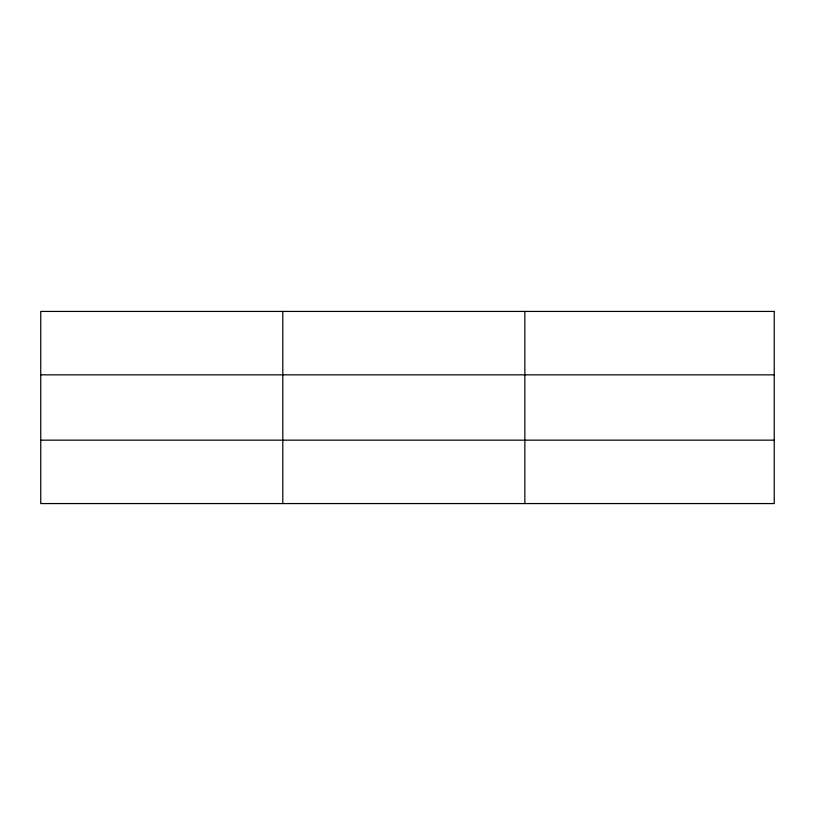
<?xml version="1.0" encoding="UTF-8"?>
<svg xmlns="http://www.w3.org/2000/svg" width="815" height="815" viewBox="0 0 815 815"><rect width="100%" height="100%" fill="white"/><g stroke="black" fill="none" stroke-linecap="round" stroke-linejoin="round"><path stroke-width="1.22" d="M282.805 503.568L282.805 311.432M524.86 503.568L524.86 311.432M40.75 374.839L774.25 374.839M40.75 440.161L774.25 440.161M774.25 311.432L774.25 503.568L40.75 503.568L40.75 311.432L774.25 311.432"/></g></svg>
